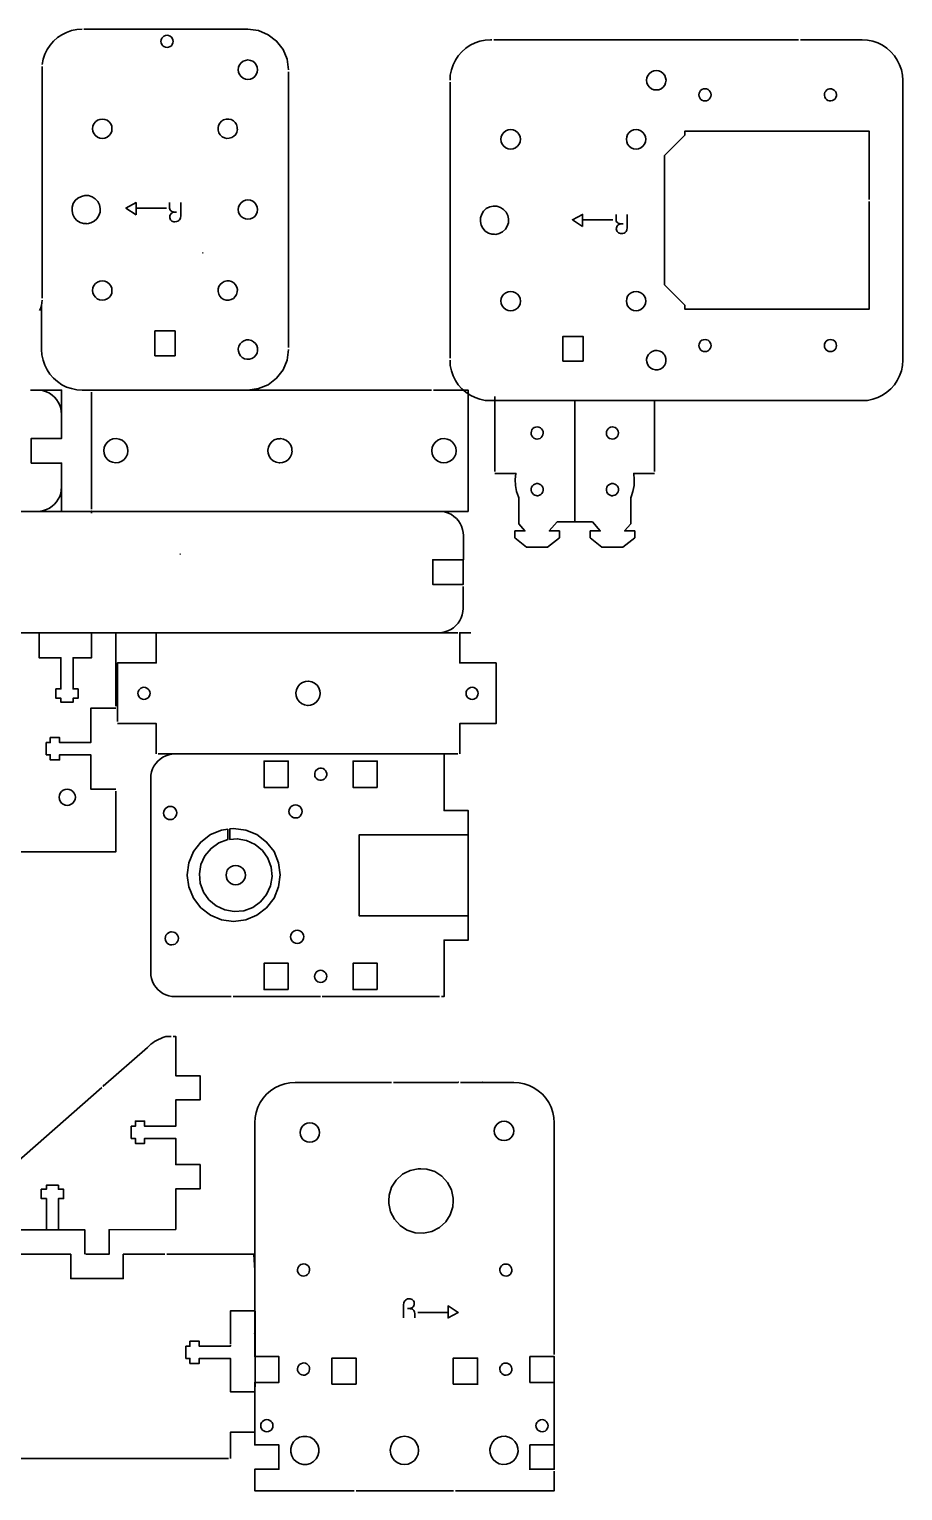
# Model space of a CAD drawing. Extents: x 0 to 1340, y 0 to 600.
# Drawn here: x 1124.2 to 1340, y 0 to 361.4 of the extents above; entities that cross this region are included whole.
import ezdxf

# ---------------------------------------------------------------- set-up
doc = ezdxf.new("R2010")
doc.units = 0
doc.header["$MEASUREMENT"] = 0
doc.layers.add('LAY001', color=7, linetype='Continuous')

msp = doc.modelspace()

# ---------------------------------------------------------------- linework, layer by layer
at = {"layer": 'LAY001', "color": 7, "lineweight": 35, "flags": 128}
for points in [[(1137.2, 361.425), (1135.9, 361.325), (1134.625, 361.075), (1133.375, 360.65), (1132.225, 360.075), (1131.125, 359.35), (1130.15, 358.475), (1129.3, 357.5), (1128.575, 356.425), (1128, 355.25), (1127.575, 354), (1127.325, 352.725)], [(1137.65, 361.425), (1143.225, 361.425), (1147.375, 361.425), (1148.575, 361.425), (1165.3, 361.425), (1166.3, 361.425), (1167.675, 361.425), (1168.475, 361.425), (1168.975, 361.425), (1178.2, 361.425), (1180.8, 361.075), (1183.2, 360.075), (1185.275, 358.5), (1186.875, 356.425), (1187.875, 354), (1188.2, 351.425)], [(1238.5, 358.8), (1238.15, 358.8), (1236.825, 358.7), (1235.55, 358.45), (1234.325, 358.025), (1233.15, 357.45), (1232.05, 356.725), (1231.075, 355.875), (1230.2, 354.875), (1229.475, 353.8), (1228.9, 352.625), (1228.475, 351.375), (1228.225, 350.1), (1228.15, 348.8)], [(1314.275, 358.8), (1295.675, 358.8), (1293.1, 358.8), (1289.675, 358.775), (1273.675, 358.775), (1273.175, 358.775), (1272.025, 358.8), (1271.375, 358.8), (1271.25, 358.8), (1271.2, 358.8), (1268.575, 358.8), (1267.675, 358.8), (1266.1, 358.8), (1265.95, 358.8), (1240.975, 358.8), (1239, 358.8)], [(1239.25, 270.575), (1239.25, 269.575), (1258.975, 269.575), (1278.725, 269.575), (1322.05, 269.575), (1330.05, 269.575), (1331.35, 269.65), (1332.625, 269.925), (1333.875, 270.325), (1335.05, 270.925), (1336.125, 271.65), (1337.1, 272.5), (1337.975, 273.475), (1338.7, 274.575), (1339.275, 275.75), (1339.7, 276.975), (1339.95, 278.275), (1340.05, 279.575), (1340.05, 348.8), (1339.95, 350.1), (1339.7, 351.375), (1339.275, 352.625), (1338.7, 353.8), (1337.975, 354.875), (1337.1, 355.875), (1336.125, 356.725), (1335.05, 357.45), (1333.875, 358.025), (1332.625, 358.45), (1331.35, 358.7), (1330.05, 358.8), (1314.775, 358.8)], [(1267.675, 358.7), (1267.675, 358.8)], [(1273.675, 358.7), (1273.675, 358.775)], [(1127.325, 294.925), (1127.325, 352.225)], [(1188.2, 350.925), (1188.2, 348.025), (1188.2, 347.525), (1188.2, 326.575), (1188.2, 326.075), (1188.2, 305.925), (1188.2, 305.425), (1188.2, 304.925), (1188.2, 282.7)], [(1228.15, 348.3), (1228.15, 345.4), (1228.15, 344.9), (1228.15, 323.95), (1228.15, 323.45), (1228.15, 303.3), (1228.15, 302.8), (1228.15, 302.3), (1228.15, 280.075)], [(1331.75, 318.85), (1331.75, 318.15), (1331.75, 312.825), (1331.75, 312.325), (1331.75, 292.2), (1286.175, 292.2), (1286.175, 293.2), (1281.175, 298.2), (1281.175, 330.2), (1286.175, 335.2), (1286.175, 336.2), (1331.75, 336.2), (1331.75, 319.35)], [(1160.575, 316.225), (1160.375, 316.225), (1160.125, 316.225), (1159.825, 316.25), (1159.575, 316.3), (1159.35, 316.4), (1159.15, 316.525), (1159, 316.675), (1158.9, 316.9), (1158.825, 317.15), (1158.8, 317.425), (1158.8, 318.55)], [(1160.05, 316.2), (1160.125, 316.225), (1160.05, 316.2), (1159.75, 316.15), (1159.5, 316.05), (1159.3, 315.9), (1159.125, 315.725), (1159, 315.5), (1158.925, 315.275), (1158.9, 315), (1158.925, 314.75), (1158.975, 314.525), (1159.1, 314.325), (1159.25, 314.15), (1159.425, 314), (1159.65, 313.9), (1159.9, 313.825), (1160.175, 313.8), (1160.55, 313.85), (1160.85, 313.95), (1161.1, 314.1), (1161.275, 314.3), (1161.425, 314.525), (1161.525, 314.775), (1161.6, 315.275), (1161.6, 318.55)], [(1158.05, 317.2), (1150.55, 317.2)], [(1270.95, 313.3), (1270.725, 313.3), (1270.5, 313.3), (1270.4, 313.275), (1270.5, 313.3), (1270.2, 313.325), (1269.95, 313.375), (1269.725, 313.475), (1269.525, 313.6), (1269.375, 313.75), (1269.25, 313.975), (1269.175, 314.225), (1269.175, 314.5), (1269.175, 315.65)], [(1270.4, 313.275), (1270.125, 313.225), (1269.875, 313.125), (1269.65, 312.975), (1269.475, 312.8), (1269.35, 312.6), (1269.275, 312.35), (1269.25, 312.075), (1269.275, 311.825), (1269.35, 311.6), (1269.45, 311.4), (1269.6, 311.225), (1269.775, 311.1), (1270, 310.975), (1270.25, 310.9), (1270.55, 310.875), (1270.9, 310.925), (1271.2, 311.025), (1271.45, 311.175), (1271.65, 311.375), (1271.8, 311.6), (1271.875, 311.85), (1271.95, 312.35), (1271.95, 315.65)], [(1268.4, 314.3), (1260.925, 314.3)], [(1167.125, 306.15), (1166.975, 306.15)], [(1127.325, 294.425), (1127.3, 293.75), (1127.175, 293.125), (1126.975, 292.5), (1126.7, 291.9)], [(1127.175, 293.125), (1127.2, 285.125), (1127.2, 284.625), (1127.2, 282.2), (1127.3, 280.9), (1127.55, 279.6), (1127.975, 278.375), (1128.55, 277.2), (1129.275, 276.1), (1130.125, 275.125), (1131.125, 274.275), (1132.2, 273.525), (1133.375, 272.95), (1134.625, 272.55), (1135.9, 272.275), (1137.2, 272.2), (1139.5, 272.2), (1140, 272.2), (1149.1, 272.2), (1149.6, 272.2), (1178.2, 272.2)], [(1188.2, 282.2), (1187.875, 279.6), (1186.875, 277.2), (1185.275, 275.125), (1183.2, 273.525), (1180.8, 272.55), (1178.2, 272.2), (1223.6, 272.2)], [(1239.25, 252.075), (1239.25, 269.575), (1238.15, 269.575), (1236.825, 269.65), (1235.55, 269.925), (1234.325, 270.325), (1233.15, 270.925), (1232.05, 271.65), (1231.075, 272.5), (1230.2, 273.475), (1229.475, 274.575), (1228.9, 275.75), (1228.475, 276.975), (1228.225, 278.275), (1228.15, 279.575)], [(1124.45, 272.2), (1126.125, 272.2)], [(1139.5, 242.75), (1139.5, 271.7)], [(1231.4, 230.25), (1223.9, 230.25), (1223.9, 224.15), (1231.4, 224.15), (1231.475, 236.2), (1231.425, 236.975), (1231.275, 237.75), (1231.025, 238.5), (1230.675, 239.2), (1230.25, 239.85), (1229.725, 240.45), (1229.125, 240.95), (1228.475, 241.4), (1227.775, 241.75), (1227.05, 242), (1226.275, 242.15), (1225.5, 242.2), (1232.6, 242.2), (1232.6, 272.2), (1232.1, 272.2), (1224.1, 272.2)], [(1278.725, 251.575), (1273.55, 251.575), (1273.7, 250.1), (1273.65, 248.625), (1273.375, 247.15), (1272.9, 245.75), (1272.8, 245.55), (1272.8, 239.075), (1271.3, 237.375), (1273.8, 237.375), (1273.8, 235.675), (1270.9, 233.375), (1265.7, 233.375), (1262.8, 235.675), (1262.8, 237.375), (1265.3, 237.375), (1263.35, 239.575), (1258.975, 239.575), (1258.975, 269.575)], [(1278.725, 252.075), (1278.725, 269.575)], [(1132.125, 266.2), (1132.125, 260.25), (1124.625, 260.25), (1124.625, 254.15), (1132.125, 254.15), (1132.125, 248.2), (1132.075, 247.425), (1131.925, 246.65), (1131.675, 245.9), (1131.325, 245.2), (1130.875, 244.55), (1130.375, 243.95), (1129.775, 243.45), (1129.125, 243), (1128.425, 242.65), (1127.675, 242.4), (1126.9, 242.25), (1126.125, 242.2), (1126.95, 242.2), (1132.125, 242.2)], [(1249.625, 260.075), (1249.675, 260.075)], [(1268.325, 260.075), (1268.3, 260.075)], [(1239.25, 251.575), (1244.425, 251.575), (1244.275, 250.1), (1244.325, 248.625), (1244.6, 247.15), (1245.075, 245.75), (1245.175, 245.55), (1245.175, 239.075), (1246.675, 237.375), (1244.175, 237.375), (1244.175, 235.675), (1247.075, 233.375), (1252.275, 233.375), (1255.175, 235.675), (1255.175, 237.375), (1252.675, 237.375), (1254.625, 239.575), (1258.975, 239.575)], [(1139.5, 241.75), (1139.5, 242.2), (1139.5, 242.25), (1139.5, 242.2), (1132.125, 242.2), (1132.125, 248.2)], [(1126.125, 242.2), (1091.1, 242.2), (1090.6, 242.2), (1090.6, 235.2), (1096.6, 235.2), (1096.6, 228.7), (1104.1, 228.7), (1104.1, 229.95), (1106.4, 229.95), (1106.4, 228.7), (1107.4, 228.7), (1107.4, 225.7), (1106.4, 225.7), (1106.4, 224.45), (1104.1, 224.45), (1104.1, 225.7), (1096.6, 225.7), (1096.6, 220.2), (1090.6, 220.2), (1090.6, 212.2), (1077.525, 212.2)], [(1225.5, 242.2), (1225, 242.2), (1218.275, 242.2), (1217.775, 242.2), (1151.95, 242.2), (1139.5, 242.2)], [(1161.55, 231.575), (1161.4, 231.575)], [(1139.55, 212.2), (1144.55, 212.2), (1145.525, 212.2), (1151.5, 212.2), (1155.55, 212.2), (1225.35, 212.2), (1226.125, 212.25), (1226.9, 212.4), (1227.65, 212.65), (1228.35, 213), (1229, 213.425), (1229.6, 213.95), (1230.125, 214.55), (1230.575, 215.2), (1230.925, 215.9), (1231.175, 216.65), (1231.35, 217.4), (1231.4, 218.2), (1231.4, 223.65)], [(1126.6, 212.2), (1126.6, 206), (1131.675, 206), (1131.9, 206), (1131.975, 206), (1131.975, 198.3), (1130.725, 198.3), (1130.725, 196), (1131.975, 196), (1131.975, 195), (1134.975, 195), (1134.975, 196), (1136.225, 196), (1136.225, 198.3), (1134.975, 198.3), (1134.975, 206), (1135.275, 206), (1135.3, 206), (1139.55, 206), (1139.55, 212.2), (1126.6, 212.2), (1126.1, 212.2), (1121.1, 212.2)], [(1145.525, 212.2), (1145.55, 197.525), (1145.55, 195.975), (1145.55, 194)], [(1145.95, 190.2), (1145.95, 204.7), (1146.45, 204.7), (1155.55, 204.7), (1155.55, 212.2)], [(1225.35, 212.2), (1230.05, 212.2)], [(1230.55, 182.2), (1230.55, 189.7), (1239.55, 189.7), (1239.55, 204.7), (1230.55, 204.7), (1230.55, 212.2), (1233.275, 212.2)], [(1145.55, 193.5), (1139.35, 193.5), (1139.35, 185.3), (1139.35, 185), (1131.65, 185), (1131.65, 186.25), (1129.35, 186.25), (1129.35, 185), (1128.35, 185), (1128.35, 182), (1129.35, 182), (1129.35, 180.75), (1131.65, 180.75), (1131.65, 182), (1139.35, 182), (1139.35, 181.7), (1139.35, 173.5), (1145.55, 173.5)], [(1155.55, 182.2), (1155.55, 189.7), (1146.45, 189.7), (1145.95, 189.7)], [(1156.05, 182.2), (1160.175, 182.2), (1159.4, 182.15), (1158.625, 182), (1157.875, 181.75), (1157.175, 181.4), (1156.525, 180.95), (1155.925, 180.45), (1155.425, 179.85), (1154.975, 179.2), (1154.625, 178.5), (1154.375, 177.75), (1154.225, 176.975), (1154.175, 176.2), (1154.175, 175.7), (1154.175, 128.7), (1154.175, 128.2), (1154.225, 127.425), (1154.375, 126.65), (1154.625, 125.9), (1154.975, 125.2), (1155.425, 124.55), (1155.925, 123.95), (1156.525, 123.45), (1157.175, 123), (1157.875, 122.65), (1158.625, 122.4), (1159.4, 122.25), (1160.175, 122.2), (1160.675, 122.2), (1174.025, 122.2)], [(1160.175, 182.2), (1160.675, 182.2), (1170.525, 182.2), (1180.375, 182.2), (1180.45, 182.2), (1180.875, 182.2), (1200.875, 182.2), (1201.375, 182.2), (1226.175, 182.2), (1226.675, 182.2), (1230.05, 182.2)], [(1180.375, 182.2), (1180.45, 182.2)], [(1232.675, 162.2), (1232.675, 142.2), (1205.675, 142.2), (1205.675, 162.2), (1232.675, 162.2), (1232.675, 168.2), (1226.675, 168.2), (1226.675, 182.2)], [(1145.55, 173), (1145.55, 158), (1119.025, 158)], [(1160.525, 168.425), (1160.375, 168.425)], [(1232.675, 142.2), (1232.675, 136.2), (1226.675, 136.2), (1226.675, 122.2), (1226.025, 122.2)], [(1174.525, 122.2), (1196.025, 122.2), (1196.175, 122.2)], [(1225.525, 122.2), (1196.525, 122.2)], [(1138.15, 58.475), (1138.325, 58.475), (1138.375, 58.475), (1139.15, 58.475), (1139.275, 58.475), (1143.875, 58.475), (1143.875, 58.55), (1143.875, 64.55), (1160.375, 64.65), (1160.375, 74.65), (1166.375, 74.65), (1166.375, 75.65), (1166.375, 80.65), (1160.375, 80.65), (1160.375, 86.85), (1160.375, 87.15), (1152.675, 87.15), (1152.675, 85.9), (1150.375, 85.9), (1150.375, 87.15), (1149.375, 87.15), (1149.375, 90.15), (1150.375, 90.15), (1150.375, 91.4), (1152.675, 91.4), (1152.675, 90.15), (1160.375, 90.15), (1160.375, 90.45), (1160.375, 96.65), (1166.375, 96.65), (1166.375, 101.65), (1166.375, 102.15), (1166.375, 102.65), (1160.375, 102.65), (1160.35, 112.35), (1159.7, 112.35)], [(1159.2, 112.35), (1157.95, 112.35), (1157.7, 112.275), (1157.175, 112.075), (1156.65, 111.875), (1156.125, 111.625), (1155.625, 111.375), (1155.125, 111.075), (1154.675, 110.75), (1154.2, 110.4), (1153.375, 109.65), (1142.425, 100.05), (1142.7, 100.35)], [(1142.05, 99.7), (1109.25, 70.9)], [(1213.7, 101), (1189.875, 101), (1188.575, 100.9), (1187.3, 100.65), (1186.05, 100.225), (1184.875, 99.65), (1183.8, 98.925), (1182.8, 98.05), (1181.95, 97.075), (1181.225, 96), (1180.65, 94.825), (1180.225, 93.575), (1179.975, 92.3), (1179.875, 91), (1179.875, 54.475), (1179.675, 58.475), (1179.5, 58.475), (1179, 58.475), (1158.125, 58.475)], [(1230.2, 101), (1230.2, 101.075), (1230.2, 101), (1214.2, 101)], [(1230.7, 101), (1231.5, 101), (1231.675, 101), (1235.3, 101), (1236.2, 101), (1236.2, 101.075), (1236.2, 101), (1243.9, 101), (1245.2, 100.9), (1246.475, 100.65), (1247.725, 100.225), (1248.9, 99.65), (1249.975, 98.925), (1250.975, 98.05), (1251.825, 97.075), (1252.55, 96), (1253.15, 94.825), (1253.55, 93.575), (1253.825, 92.3), (1253.9, 91), (1253.9, 33.7)], [(1157.625, 58.475), (1147.4, 58.475), (1147.4, 52.475), (1134.4, 52.475), (1134.4, 58.475), (1121.875, 58.475), (1121.875, 64.55), (1128.075, 64.55), (1128.375, 64.55), (1128.375, 72.25), (1127.125, 72.25), (1127.125, 74.55), (1128.375, 74.55), (1128.375, 75.55), (1131.375, 75.55), (1131.375, 74.55), (1132.625, 74.55), (1132.625, 72.25), (1131.375, 72.25), (1131.375, 64.55), (1128.375, 64.55)], [(1131.375, 64.55), (1131.675, 64.55), (1137.875, 64.55), (1137.875, 58.55), (1137.875, 58.475)], [(1180, 44.425), (1180, 33.2), (1179.875, 33.2), (1179.875, 37.8), (1179.875, 38.6), (1179.875, 38.925), (1179.8, 38.925), (1179.875, 38.925), (1179.875, 44.475), (1179.875, 49.975), (1179.875, 54.475)], [(1217.625, 45.05), (1217.85, 45.05), (1218.1, 45.05), (1218.175, 45.075), (1218.1, 45.05), (1218.175, 45.075), (1218.45, 45.125), (1218.7, 45.225), (1218.925, 45.375), (1219.1, 45.55), (1219.225, 45.775), (1219.3, 46), (1219.325, 46.275), (1219.3, 46.525), (1219.25, 46.75), (1219.125, 46.95), (1218.975, 47.125), (1218.8, 47.275), (1218.575, 47.375), (1218.325, 47.45), (1218.05, 47.475), (1217.675, 47.45), (1217.375, 47.325), (1217.125, 47.175), (1216.95, 46.975), (1216.8, 46.75), (1216.7, 46.5), (1216.625, 46), (1216.625, 42.725)], [(1179.875, 44.475), (1173.875, 44.475), (1173.875, 36.975), (1173.875, 36.275)], [(1218.1, 45.05), (1218.375, 45.025), (1218.65, 44.975), (1218.875, 44.875), (1219.075, 44.75), (1219.225, 44.6), (1219.325, 44.4), (1219.4, 44.15), (1219.425, 43.85), (1219.425, 42.725)], [(1227.675, 44.075), (1227.675, 42.725), (1230.175, 44.075), (1227.675, 45.725), (1227.675, 44.075), (1220.175, 44.075)], [(1173.875, 36.025), (1173.875, 35.725), (1166.175, 35.725), (1166.175, 36.975), (1163.875, 36.975), (1163.875, 35.725), (1162.875, 35.725), (1162.875, 32.725), (1163.875, 32.725), (1163.875, 31.475), (1166.175, 31.475), (1166.175, 32.725), (1173.875, 32.725), (1173.875, 32.675), (1173.875, 32.425), (1173.875, 24.475), (1179.875, 24.475), (1179.875, 19.1), (1179.925, 23.975)], [(1180, 26.925), (1179.95, 26.925)], [(1235.1, 26.4), (1234.95, 26.4)], [(1253.9, 11.325), (1253.9, 5.325), (1247.9, 5.325), (1247.9, 11.325), (1249.35, 11.325), (1253.9, 11.325), (1253.9, 18.6), (1253.9, 19.1), (1253.9, 26.8)], [(1179.875, 19.1), (1179.875, 18.6), (1179.875, 14.6), (1179.875, 14.475), (1179.875, 11.325), (1184.425, 11.325), (1185.875, 11.325), (1185.875, 5.325), (1179.875, 5.325), (1179.875, 0), (1180.875, 0), (1185.875, 0), (1198.975, 0), (1204.475, 0)], [(1173.875, 7.975), (1173.875, 14.475), (1179.875, 14.475)], [(1173.375, 7.975), (1166.675, 7.975), (1166.175, 7.975), (1105.975, 7.975)], [(1186, 5.325), (1186.025, 5.325)], [(1229.475, 0), (1234.475, 0), (1234.975, 0), (1247.9, 0), (1252.9, 0), (1253.9, 0), (1253.9, 4.825)], [(1247.775, 5.325), (1247.75, 5.325)], [(1204.975, 0), (1228.975, 0)]]:
    msp.add_lwpolyline(points, dxfattribs=at)
for points in [[(1158.2, 356.925), (1158.6, 356.975), (1158.95, 357.125), (1159.275, 357.35), (1159.5, 357.675), (1159.65, 358.025), (1159.7, 358.425), (1159.65, 358.8), (1159.5, 359.175), (1159.275, 359.475), (1158.95, 359.725), (1158.6, 359.875), (1158.2, 359.925), (1157.825, 359.875), (1157.45, 359.725), (1157.15, 359.475), (1156.9, 359.175), (1156.75, 358.8), (1156.7, 358.425), (1156.75, 358.025), (1156.9, 357.675), (1157.15, 357.35), (1157.45, 357.125), (1157.825, 356.975)], [(1178.2, 349.025), (1178.825, 349.1), (1179.4, 349.35), (1179.9, 349.725), (1180.275, 350.225), (1180.525, 350.8), (1180.6, 351.425), (1180.525, 352.05), (1180.275, 352.625), (1179.9, 353.125), (1179.4, 353.5), (1178.825, 353.725), (1178.2, 353.825), (1177.575, 353.725), (1177, 353.5), (1176.5, 353.125), (1176.125, 352.625), (1175.9, 352.05), (1175.8, 351.425), (1175.9, 350.8), (1176.125, 350.225), (1176.5, 349.725), (1177, 349.35), (1177.575, 349.1)], [(1279.75, 346.475), (1280.35, 346.725), (1280.825, 347.1), (1281.125, 347.475), (1281.225, 347.6), (1281.45, 348.175), (1281.55, 348.8), (1281.45, 349.425), (1281.225, 350), (1281.125, 350.1), (1281.125, 350.2), (1281.125, 350.1), (1280.825, 350.5), (1280.35, 350.875), (1279.75, 351.125), (1279.15, 351.2), (1278.525, 351.125), (1277.95, 350.875), (1277.45, 350.5), (1277.05, 350), (1276.825, 349.425), (1276.75, 348.8), (1276.825, 348.175), (1277.05, 347.6), (1277.45, 347.1), (1277.95, 346.725), (1278.525, 346.475), (1279.15, 346.4)], [(1291.55, 343.75), (1291.925, 343.9), (1292.225, 344.125), (1292.475, 344.45), (1292.625, 344.8), (1292.675, 345.2), (1292.625, 345.575), (1292.475, 345.95), (1292.225, 346.25), (1291.925, 346.5), (1291.55, 346.65), (1291.175, 346.7), (1290.775, 346.65), (1290.425, 346.5), (1290.1, 346.25), (1289.875, 345.95), (1289.725, 345.575), (1289.675, 345.2), (1289.725, 344.8), (1289.875, 344.45), (1290.1, 344.125), (1290.425, 343.9), (1290.775, 343.75), (1291.175, 343.7)], [(1322.3, 343.7), (1322.675, 343.775), (1323.025, 343.975), (1323.325, 344.225), (1323.525, 344.55), (1323.65, 344.925), (1323.65, 345.325), (1323.575, 345.7), (1323.4, 346.05), (1323.125, 346.35), (1322.8, 346.55), (1322.425, 346.675), (1322.025, 346.7), (1321.65, 346.6), (1321.3, 346.425), (1321.025, 346.15), (1320.8, 345.825), (1320.7, 345.45), (1320.675, 345.075), (1320.75, 344.675), (1320.95, 344.325), (1321.2, 344.05), (1321.525, 343.825), (1321.9, 343.725)], [(1142.2, 334.425), (1142.825, 334.5), (1143.4, 334.75), (1143.9, 335.125), (1144.275, 335.625), (1144.525, 336.2), (1144.6, 336.825), (1144.525, 337.45), (1144.275, 338.025), (1143.9, 338.525), (1143.4, 338.9), (1142.825, 339.125), (1142.2, 339.225), (1141.575, 339.125), (1141, 338.9), (1140.5, 338.525), (1140.125, 338.025), (1139.9, 337.45), (1139.8, 336.825), (1139.9, 336.2), (1140.125, 335.625), (1140.5, 335.125), (1141, 334.75), (1141.575, 334.5)], [(1173.6, 334.45), (1174.2, 334.625), (1174.75, 334.975), (1175.175, 335.425), (1175.45, 335.975), (1175.6, 336.6), (1175.575, 336.825), (1175.575, 337.225), (1175.375, 337.825), (1175.05, 338.35), (1174.6, 338.775), (1174.05, 339.075), (1173.425, 339.2), (1172.8, 339.175), (1172.2, 339), (1171.675, 338.675), (1171.25, 338.2), (1170.95, 337.65), (1170.825, 337.05), (1170.825, 336.825), (1170.85, 336.425), (1171.025, 335.825), (1171.35, 335.275), (1171.825, 334.85), (1172.375, 334.575), (1172.975, 334.425)], [(1243.15, 331.8), (1243.75, 331.875), (1244.35, 332.125), (1244.825, 332.5), (1245.225, 333), (1245.45, 333.575), (1245.55, 334.2), (1245.45, 334.825), (1245.225, 335.4), (1244.825, 335.9), (1244.35, 336.275), (1243.75, 336.525), (1243.15, 336.6), (1242.525, 336.525), (1241.95, 336.275), (1241.45, 335.9), (1241.05, 335.4), (1240.825, 334.825), (1240.75, 334.2), (1240.825, 333.575), (1241.05, 333), (1241.45, 332.5), (1241.95, 332.125), (1242.525, 331.875)], [(1274.15, 331.8), (1274.75, 331.875), (1275.35, 332.125), (1275.825, 332.5), (1276.225, 333), (1276.45, 333.575), (1276.55, 334.2), (1276.45, 334.825), (1276.225, 335.4), (1275.825, 335.9), (1275.35, 336.275), (1274.75, 336.525), (1274.15, 336.6), (1273.525, 336.525), (1272.95, 336.275), (1272.45, 335.9), (1272.05, 335.4), (1271.825, 334.825), (1271.75, 334.2), (1271.825, 333.575), (1272.05, 333), (1272.45, 332.5), (1272.95, 332.125), (1273.525, 331.875)], [(1138.5, 313.325), (1139.4, 313.525), (1140.2, 313.95), (1140.875, 314.575), (1141.375, 315.325), (1141.65, 316.2), (1141.675, 316.825), (1141.7, 317.125), (1141.5, 318), (1141.075, 318.825), (1140.45, 319.5), (1139.7, 319.975), (1138.825, 320.275), (1138.2, 320.3), (1137.9, 320.3), (1137.025, 320.1), (1136.2, 319.675), (1135.525, 319.075), (1135.025, 318.3), (1134.75, 317.425), (1134.725, 316.525), (1134.925, 315.625), (1135.325, 314.825), (1135.95, 314.15), (1136.725, 313.65), (1137.6, 313.375), (1138.2, 313.35)], [(1150.55, 315.55), (1150.55, 317.2), (1150.55, 318.55), (1148.05, 317.2)], [(1178.825, 314.5), (1179.4, 314.75), (1179.9, 315.125), (1180.275, 315.625), (1180.525, 316.2), (1180.6, 316.825), (1180.525, 317.45), (1180.275, 318.025), (1179.9, 318.525), (1179.4, 318.9), (1178.825, 319.125), (1178.2, 319.225), (1177.575, 319.125), (1177, 318.9), (1176.5, 318.525), (1176.125, 318.025), (1175.9, 317.45), (1175.8, 316.825), (1175.9, 316.2), (1176.125, 315.625), (1176.5, 315.125), (1177, 314.75), (1177.575, 314.5), (1178.2, 314.425)], [(1239.45, 310.7), (1240.325, 310.9), (1241.15, 311.325), (1241.825, 311.95), (1242.3, 312.7), (1242.575, 313.575), (1242.625, 314.2), (1242.625, 314.5), (1242.425, 315.375), (1242, 316.2), (1241.4, 316.875), (1240.625, 317.375), (1239.75, 317.65), (1238.85, 317.675), (1237.95, 317.475), (1237.125, 317.075), (1236.45, 316.45), (1235.975, 315.675), (1235.7, 314.8), (1235.675, 314.2), (1235.65, 313.9), (1235.85, 313), (1236.275, 312.2), (1236.875, 311.525), (1237.65, 311.025), (1238.525, 310.75), (1239.15, 310.725)], [(1260.925, 312.65), (1260.925, 314.3), (1260.925, 315.65), (1258.4, 314.3)], [(1142.8, 294.5), (1143.375, 294.725), (1143.875, 295.1), (1144.275, 295.6), (1144.525, 296.175), (1144.6, 296.8), (1144.525, 297.425), (1144.3, 298), (1143.925, 298.5), (1143.425, 298.875), (1142.85, 299.125), (1142.225, 299.225), (1141.6, 299.15), (1141.025, 298.9), (1140.525, 298.525), (1140.15, 298.05), (1139.9, 297.45), (1139.8, 296.85), (1139.875, 296.225), (1140.125, 295.65), (1140.5, 295.15), (1140.975, 294.75), (1141.55, 294.5), (1142.175, 294.425)], [(1173.45, 294.425), (1174.075, 294.575), (1174.625, 294.875), (1175.075, 295.3), (1175.4, 295.85), (1175.575, 296.45), (1175.6, 297.075), (1175.45, 297.675), (1175.15, 298.225), (1174.725, 298.675), (1174.175, 299), (1173.575, 299.2), (1172.95, 299.2), (1172.35, 299.05), (1171.8, 298.75), (1171.35, 298.325), (1171, 297.8), (1170.825, 297.2), (1170.825, 296.825), (1170.825, 296.575), (1170.975, 295.95), (1171.275, 295.4), (1171.7, 294.95), (1172.225, 294.625), (1172.825, 294.45)], [(1243.725, 291.875), (1244.325, 292.1), (1244.825, 292.475), (1245.2, 292.975), (1245.45, 293.55), (1245.55, 294.175), (1245.475, 294.8), (1245.225, 295.375), (1244.85, 295.875), (1244.35, 296.25), (1243.775, 296.5), (1243.175, 296.6), (1242.55, 296.525), (1241.95, 296.275), (1241.45, 295.9), (1241.075, 295.425), (1240.825, 294.85), (1240.75, 294.225), (1240.825, 293.6), (1241.05, 293.025), (1241.425, 292.525), (1241.925, 292.125), (1242.5, 291.875), (1243.125, 291.8)], [(1274.75, 291.875), (1275.35, 292.125), (1275.825, 292.5), (1276.225, 293), (1276.45, 293.575), (1276.55, 294.2), (1276.45, 294.825), (1276.225, 295.4), (1275.825, 295.9), (1275.35, 296.275), (1274.75, 296.525), (1274.15, 296.6), (1273.525, 296.525), (1272.95, 296.275), (1272.45, 295.9), (1272.05, 295.4), (1271.825, 294.825), (1271.75, 294.2), (1271.825, 293.575), (1272.05, 293), (1272.45, 292.5), (1272.95, 292.125), (1273.525, 291.875), (1274.15, 291.8)], [(1155.2, 280.675), (1155.2, 286.825), (1160.2, 286.825), (1160.2, 280.675)], [(1178.6, 279.825), (1179.2, 280), (1179.725, 280.35), (1180.15, 280.8), (1180.45, 281.35), (1180.6, 281.95), (1180.575, 282.6), (1180.4, 283.175), (1180.05, 283.725), (1179.6, 284.15), (1179.05, 284.45), (1178.45, 284.575), (1178.2, 284.575), (1177.825, 284.575), (1177.225, 284.375), (1176.675, 284.05), (1176.25, 283.6), (1175.95, 283.05), (1175.825, 282.425), (1175.825, 282.2), (1175.85, 281.8), (1176.025, 281.2), (1176.35, 280.675), (1176.8, 280.25), (1177.35, 279.95), (1177.975, 279.8)], [(1256.05, 279.375), (1256.05, 285.475), (1261.05, 285.475), (1261.05, 279.375)], [(1279.525, 277.2), (1280.125, 277.4), (1280.65, 277.725), (1281.1, 278.175), (1281.125, 278.25), (1281.1, 278.175), (1281.125, 278.25), (1281.125, 278.2), (1281.125, 278.25), (1281.375, 278.725), (1281.525, 279.35), (1281.5, 279.975), (1281.325, 280.575), (1281.125, 280.875), (1281, 281.1), (1280.55, 281.525), (1279.975, 281.825), (1279.375, 281.975), (1279.15, 281.95), (1278.75, 281.95), (1278.15, 281.75), (1277.625, 281.425), (1277.2, 280.975), (1276.9, 280.425), (1276.75, 279.8), (1276.75, 279.575), (1276.775, 279.175), (1276.95, 278.575), (1277.275, 278.05), (1277.75, 277.625), (1278.3, 277.325), (1278.9, 277.175)], [(1291.175, 281.7), (1291.55, 281.75), (1291.925, 281.9), (1292.225, 282.125), (1292.475, 282.45), (1292.625, 282.8), (1292.675, 283.2), (1292.625, 283.575), (1292.475, 283.95), (1292.225, 284.25), (1291.925, 284.5), (1291.55, 284.65), (1291.175, 284.7), (1290.775, 284.65), (1290.425, 284.5), (1290.1, 284.25), (1289.875, 283.95), (1289.725, 283.575), (1289.675, 283.2), (1289.725, 282.8), (1289.875, 282.45), (1290.1, 282.125), (1290.425, 281.9), (1290.775, 281.75)], [(1322.175, 281.7), (1322.55, 281.75), (1322.925, 281.9), (1323.225, 282.125), (1323.475, 282.45), (1323.625, 282.8), (1323.675, 283.2), (1323.625, 283.575), (1323.475, 283.95), (1323.225, 284.25), (1322.925, 284.5), (1322.55, 284.65), (1322.175, 284.7), (1321.775, 284.65), (1321.425, 284.5), (1321.1, 284.25), (1320.875, 283.95), (1320.725, 283.575), (1320.675, 283.2), (1320.725, 282.8), (1320.875, 282.45), (1321.1, 282.125), (1321.425, 281.9), (1321.775, 281.75)], [(1132.125, 266.2), (1132.125, 272.2), (1131.625, 272.2), (1126.125, 272.2), (1126.9, 272.15), (1127.675, 272), (1128.425, 271.75), (1129.125, 271.4), (1129.775, 270.95), (1130.375, 270.45), (1130.875, 269.85), (1131.325, 269.2), (1131.675, 268.5), (1131.925, 267.75), (1132.075, 266.975)], [(1250.025, 260.125), (1250.4, 260.25), (1250.7, 260.475), (1250.95, 260.775), (1251.125, 261.15), (1251.175, 261.525), (1251.15, 261.925), (1251, 262.275), (1250.775, 262.6), (1250.475, 262.85), (1250.125, 263), (1249.725, 263.075), (1249.675, 263.075), (1249.35, 263.025), (1248.975, 262.9), (1248.65, 262.675), (1248.4, 262.375), (1248.25, 262), (1248.175, 261.625), (1248.225, 261.225), (1248.35, 260.875), (1248.6, 260.55), (1248.9, 260.3), (1249.25, 260.15), (1249.625, 260.075), (1249.675, 260.075)], [(1267.95, 260.125), (1267.575, 260.25), (1267.275, 260.475), (1267.025, 260.775), (1266.85, 261.15), (1266.8, 261.525), (1266.825, 261.925), (1266.975, 262.275), (1267.2, 262.6), (1267.5, 262.85), (1267.85, 263), (1268.25, 263.075), (1268.3, 263.075), (1268.625, 263.025), (1269, 262.9), (1269.325, 262.675), (1269.55, 262.375), (1269.725, 262), (1269.775, 261.625), (1269.75, 261.225), (1269.6, 260.875), (1269.375, 260.55), (1269.075, 260.3), (1268.725, 260.15), (1268.325, 260.075), (1268.3, 260.075)], [(1146.275, 254.275), (1147, 254.575), (1147.625, 255.025), (1148.125, 255.65), (1148.425, 256.375), (1148.55, 257.15), (1148.55, 257.2), (1148.475, 257.925), (1148.175, 258.65), (1147.725, 259.275), (1147.1, 259.775), (1146.375, 260.075), (1145.6, 260.2), (1144.825, 260.1), (1144.1, 259.825), (1143.475, 259.35), (1142.975, 258.75), (1142.675, 258.025), (1142.55, 257.25), (1142.65, 256.475), (1142.925, 255.75), (1143.4, 255.125), (1144, 254.625), (1144.725, 254.325), (1145.5, 254.2)], [(1185.95, 254.2), (1185.2, 254.35), (1184.475, 254.675), (1183.875, 255.175), (1183.425, 255.825), (1183.175, 256.55), (1183.125, 257.175), (1183.1, 257.35), (1183.25, 258.1), (1183.575, 258.825), (1184.075, 259.425), (1184.725, 259.875), (1185.475, 260.125), (1186.1, 260.175), (1186.25, 260.2), (1187.025, 260.05), (1187.725, 259.725), (1188.325, 259.225), (1188.775, 258.575), (1189.025, 257.825), (1189.075, 257.2), (1189.1, 257.05), (1188.95, 256.275), (1188.625, 255.575), (1188.125, 254.975), (1187.475, 254.525), (1186.75, 254.275), (1186.1, 254.225)], [(1227.4, 254.3), (1228.125, 254.575), (1228.75, 255.05), (1229.225, 255.675), (1229.55, 256.375), (1229.65, 257.15), (1229.55, 257.95), (1229.275, 258.675), (1228.8, 259.3), (1228.175, 259.775), (1227.475, 260.075), (1226.7, 260.2), (1225.9, 260.1), (1225.175, 259.825), (1224.55, 259.35), (1224.075, 258.725), (1223.775, 258), (1223.65, 257.225), (1223.65, 257.175), (1223.75, 256.45), (1224.025, 255.725), (1224.5, 255.1), (1225.125, 254.625), (1225.85, 254.3), (1226.625, 254.2)], [(1249.875, 246.075), (1250.25, 246.175), (1250.6, 246.375), (1250.875, 246.65), (1251.075, 247), (1251.175, 247.375), (1251.175, 247.775), (1251.075, 248.15), (1250.875, 248.475), (1250.6, 248.75), (1250.25, 248.95), (1249.875, 249.05), (1249.675, 249.05), (1249.5, 249.05), (1249.125, 248.95), (1248.775, 248.775), (1248.5, 248.5), (1248.3, 248.15), (1248.2, 247.775), (1248.2, 247.375), (1248.3, 247), (1248.5, 246.675), (1248.775, 246.375), (1249.1, 246.2), (1249.475, 246.1), (1249.675, 246.075)], [(1268.1, 246.075), (1267.725, 246.175), (1267.375, 246.375), (1267.1, 246.65), (1266.9, 247), (1266.8, 247.375), (1266.8, 247.775), (1266.9, 248.15), (1267.1, 248.475), (1267.375, 248.75), (1267.7, 248.95), (1268.1, 249.05), (1268.3, 249.05), (1268.475, 249.05), (1268.85, 248.95), (1269.2, 248.775), (1269.475, 248.5), (1269.675, 248.15), (1269.775, 247.775), (1269.775, 247.375), (1269.675, 247), (1269.475, 246.675), (1269.2, 246.375), (1268.875, 246.2), (1268.5, 246.1), (1268.3, 246.075)], [(1192.9, 194.2), (1192.15, 194.35), (1191.425, 194.675), (1190.825, 195.175), (1190.4, 195.825), (1190.125, 196.55), (1190.05, 197.35), (1190.2, 198.1), (1190.525, 198.825), (1191.05, 199.425), (1191.675, 199.875), (1192.425, 200.125), (1193.05, 200.175), (1193.2, 200.2), (1193.975, 200.05), (1194.675, 199.725), (1195.275, 199.225), (1195.725, 198.575), (1196, 197.825), (1196.05, 197.2), (1196.05, 197.05), (1195.925, 196.275), (1195.575, 195.575), (1195.075, 194.975), (1194.425, 194.525), (1193.7, 194.275), (1193.05, 194.225)], [(1152.5, 195.7), (1152.9, 195.75), (1153.25, 195.9), (1153.575, 196.125), (1153.8, 196.45), (1153.95, 196.8), (1154, 197.2), (1153.95, 197.575), (1153.8, 197.95), (1153.575, 198.25), (1153.25, 198.5), (1152.9, 198.65), (1152.5, 198.7), (1152.125, 198.65), (1151.75, 198.5), (1151.45, 198.25), (1151.2, 197.95), (1151.05, 197.575), (1151, 197.2), (1151.05, 196.8), (1151.2, 196.45), (1151.45, 196.125), (1151.75, 195.9), (1152.125, 195.75)], [(1233.6, 195.7), (1234, 195.75), (1234.35, 195.9), (1234.675, 196.125), (1234.9, 196.45), (1235.05, 196.8), (1235.1, 197.2), (1235.05, 197.575), (1234.9, 197.95), (1234.675, 198.25), (1234.35, 198.5), (1234, 198.65), (1233.6, 198.7), (1233.225, 198.65), (1232.85, 198.5), (1232.55, 198.25), (1232.3, 197.95), (1232.15, 197.575), (1232.1, 197.2), (1232.15, 196.8), (1232.3, 196.45), (1232.55, 196.125), (1232.85, 195.9), (1233.225, 195.75)], [(1188.175, 173.95), (1188.175, 180.45), (1182.175, 180.45), (1182.175, 173.95)], [(1196.35, 175.7), (1196.725, 175.8), (1197.075, 176), (1197.35, 176.275), (1197.55, 176.6), (1197.675, 176.975), (1197.675, 177.375), (1197.575, 177.75), (1197.375, 178.1), (1197.1, 178.375), (1196.775, 178.575), (1196.4, 178.675), (1196, 178.675), (1195.625, 178.6), (1195.275, 178.4), (1195, 178.125), (1194.8, 177.8), (1194.7, 177.425), (1194.7, 177.025), (1194.775, 176.65), (1194.975, 176.3), (1195.25, 176.025), (1195.575, 175.825), (1195.975, 175.725), (1196.175, 175.7)], [(1210.175, 173.95), (1210.175, 180.45), (1204.175, 180.45), (1204.175, 173.95)], [(1134.05, 169.575), (1134.55, 169.775), (1134.95, 170.075), (1135.275, 170.5), (1135.475, 170.975), (1135.55, 171.5), (1135.475, 172.025), (1135.275, 172.5), (1134.95, 172.9), (1134.55, 173.225), (1134.05, 173.425), (1133.55, 173.5), (1133.025, 173.425), (1132.55, 173.225), (1132.125, 172.9), (1131.8, 172.5), (1131.6, 172.025), (1131.55, 171.5), (1131.6, 170.975), (1131.8, 170.5), (1132.125, 170.075), (1132.55, 169.775), (1133.025, 169.575), (1133.175, 169.575), (1133.55, 169.5)], [(1159.175, 166), (1159.425, 166.025), (1159.825, 166.2), (1160.15, 166.475), (1160.4, 166.8), (1160.55, 167.2), (1160.6, 167.625), (1160.55, 168.05), (1160.375, 168.425), (1160.125, 168.775), (1159.775, 169.025), (1159.375, 169.175), (1159.175, 169.2), (1158.975, 169.225), (1158.55, 169.175), (1158.15, 169), (1157.825, 168.725), (1157.575, 168.4), (1157.4, 168), (1157.35, 167.575), (1157.425, 167.15), (1157.6, 166.775), (1157.85, 166.425), (1158.2, 166.175), (1158.575, 166.025), (1159, 165.975)], [(1190, 166.375), (1190.425, 166.425), (1190.825, 166.6), (1191.15, 166.85), (1191.4, 167.2), (1191.55, 167.6), (1191.6, 168), (1191.55, 168.425), (1191.375, 168.825), (1191.125, 169.15), (1190.775, 169.4), (1190.375, 169.575), (1189.975, 169.625), (1189.55, 169.55), (1189.15, 169.375), (1188.825, 169.125), (1188.575, 168.775), (1188.4, 168.4), (1188.35, 167.975), (1188.425, 167.55), (1188.575, 167.15), (1188.85, 166.825), (1189.2, 166.575), (1189.575, 166.425)], [(1177.65, 141.2), (1180.425, 142.35), (1182.8, 144.175), (1184.65, 146.55), (1185.775, 149.325), (1186.175, 152.3), (1185.775, 155.275), (1184.65, 158.05), (1182.8, 160.425), (1180.425, 162.25), (1177.65, 163.4), (1174.675, 163.8), (1173.7, 163.675), (1173.7, 161.075), (1174.675, 161.15), (1175.55, 161.225), (1177.85, 160.825), (1180, 159.85), (1181.8, 158.35), (1183.15, 156.425), (1183.975, 154.225), (1184.175, 151.875), (1183.775, 149.575), (1182.8, 147.425), (1181.3, 145.625), (1179.375, 144.275), (1177.175, 143.45), (1174.825, 143.25), (1172.525, 143.65), (1170.375, 144.625), (1168.575, 146.125), (1167.225, 148.05), (1166.4, 150.25), (1166.2, 152.6), (1166.6, 154.9), (1167.575, 157.05), (1169.075, 158.85), (1171, 160.2), (1173.2, 161.025), (1173.2, 163.6), (1171.7, 163.4), (1168.925, 162.25), (1166.55, 160.425), (1164.725, 158.05), (1163.575, 155.275), (1163.175, 152.3), (1163.2, 152.15), (1163.575, 149.325), (1164.725, 146.55), (1166.55, 144.175), (1168.925, 142.35), (1171.7, 141.2), (1174.675, 140.8)], [(1175.8, 149.925), (1176.4, 150.15), (1176.875, 150.55), (1177.275, 151.05), (1177.5, 151.625), (1177.6, 152.25), (1177.5, 152.85), (1177.275, 153.45), (1176.875, 153.925), (1176.4, 154.325), (1175.8, 154.55), (1175.2, 154.65), (1174.575, 154.55), (1174, 154.325), (1173.5, 153.925), (1173.1, 153.45), (1172.875, 152.85), (1172.8, 152.25), (1172.875, 151.625), (1173.1, 151.05), (1173.5, 150.55), (1174, 150.15), (1174.575, 149.925), (1175.2, 149.85)], [(1159.4, 134.975), (1159.825, 135.05), (1160.2, 135.2), (1160.525, 135.475), (1160.8, 135.8), (1160.95, 136.2), (1161, 136.625), (1160.95, 137.05), (1160.775, 137.425), (1160.5, 137.775), (1160.175, 138.025), (1159.775, 138.175), (1159.35, 138.225), (1159.175, 138.2), (1158.925, 138.175), (1158.55, 138), (1158.2, 137.75), (1157.95, 137.4), (1157.8, 137), (1157.75, 136.575), (1157.8, 136.175), (1157.975, 135.775), (1158.25, 135.45), (1158.575, 135.2), (1158.975, 135.025), (1159.175, 135)], [(1190.4, 135.375), (1190.825, 135.425), (1191.2, 135.6), (1191.525, 135.85), (1191.8, 136.2), (1191.95, 136.6), (1192, 137.025), (1191.925, 137.425), (1191.775, 137.825), (1191.5, 138.15), (1191.175, 138.4), (1190.775, 138.575), (1190.35, 138.625), (1189.925, 138.55), (1189.55, 138.4), (1189.2, 138.125), (1188.95, 137.8), (1188.8, 137.4), (1188.75, 136.975), (1188.8, 136.55), (1188.975, 136.175), (1189.25, 135.825), (1189.575, 135.575), (1189.975, 135.425)], [(1188.175, 123.95), (1188.175, 130.45), (1182.175, 130.45), (1182.175, 123.95)], [(1210.175, 123.95), (1210.175, 130.45), (1204.175, 130.45), (1204.175, 123.95)], [(1196.2, 125.7), (1196.6, 125.75), (1196.95, 125.9), (1197.25, 126.15), (1197.5, 126.475), (1197.625, 126.825), (1197.675, 127.225), (1197.625, 127.6), (1197.475, 127.975), (1197.225, 128.275), (1196.9, 128.5), (1196.55, 128.65), (1196.15, 128.7), (1195.775, 128.65), (1195.4, 128.475), (1195.1, 128.25), (1194.875, 127.925), (1194.725, 127.55), (1194.675, 127.175), (1194.725, 126.775), (1194.9, 126.425), (1195.125, 126.125), (1195.45, 125.875), (1195.825, 125.75)], [(1194.125, 86.275), (1194.7, 86.5), (1195.2, 86.9), (1195.575, 87.4), (1195.8, 87.975), (1195.9, 88.6), (1195.8, 89.2), (1195.575, 89.8), (1195.2, 90.275), (1194.7, 90.675), (1194.125, 90.9), (1193.5, 91), (1192.875, 90.9), (1192.3, 90.675), (1191.8, 90.275), (1191.425, 89.8), (1191.175, 89.2), (1191.1, 88.6), (1191.175, 87.975), (1191.425, 87.4), (1191.8, 86.9), (1192.3, 86.5), (1192.875, 86.275), (1193.5, 86.2)], [(1242.125, 86.675), (1242.7, 86.9), (1243.2, 87.3), (1243.575, 87.8), (1243.8, 88.375), (1243.9, 89), (1243.8, 89.6), (1243.575, 90.2), (1243.2, 90.675), (1242.7, 91.075), (1242.125, 91.3), (1241.5, 91.4), (1240.875, 91.3), (1240.3, 91.075), (1239.8, 90.675), (1239.425, 90.2), (1239.175, 89.6), (1239.1, 89), (1239.175, 88.375), (1239.425, 87.8), (1239.8, 87.3), (1240.3, 86.9), (1240.875, 86.675), (1241.5, 86.6)], [(1221.625, 63.725), (1223.675, 64.15), (1225.525, 65.125), (1227.075, 66.525), (1228.2, 68.275), (1228.825, 70.25), (1228.9, 71.7), (1228.95, 72.35), (1228.5, 74.4), (1227.55, 76.25), (1226.15, 77.8), (1224.375, 78.925), (1222.4, 79.55), (1220.975, 79.625), (1220.3, 79.65), (1218.275, 79.225), (1216.9, 78.5), (1216.4, 78.275), (1214.85, 76.85), (1213.725, 75.1), (1213.1, 73.125), (1213.025, 71.7), (1213, 71.025), (1213.425, 69), (1214.4, 67.125), (1215.8, 65.575), (1216.875, 64.875), (1217.55, 64.45), (1219.55, 63.825)], [(1192.275, 53.125), (1192.625, 53.25), (1192.95, 53.475), (1193.225, 53.775), (1193.375, 54.125), (1193.45, 54.525), (1193.45, 54.6), (1193.45, 54.525), (1193.45, 54.6), (1193.425, 54.9), (1193.3, 55.275), (1193.075, 55.6), (1192.775, 55.85), (1192.425, 56.025), (1192.025, 56.1), (1191.65, 56.05), (1191.275, 55.925), (1190.95, 55.7), (1190.7, 55.4), (1190.525, 55.05), (1190.45, 54.675), (1190.475, 54.275), (1190.625, 53.9), (1190.85, 53.575), (1191.15, 53.325), (1191.5, 53.175), (1191.875, 53.1)], [(1242.025, 53.1), (1242.425, 53.15), (1242.775, 53.325), (1243.075, 53.575), (1243.3, 53.9), (1243.425, 54.275), (1243.45, 54.675), (1243.375, 55.05), (1243.2, 55.4), (1242.95, 55.7), (1242.625, 55.925), (1242.275, 56.05), (1241.875, 56.075), (1241.5, 56.025), (1241.125, 55.85), (1240.85, 55.6), (1240.625, 55.275), (1240.475, 54.9), (1240.45, 54.5), (1240.525, 54.125), (1240.7, 53.775), (1240.95, 53.475), (1241.275, 53.25), (1241.65, 53.125)], [(1179.95, 26.8), (1185.875, 26.8), (1185.875, 33.2), (1180, 33.2), (1180, 30.75), (1180, 27.05), (1180, 26.925), (1179.95, 26.925), (1179.95, 26.8), (1179.875, 26.8), (1179.875, 24.475), (1179.925, 24.475)], [(1198.95, 26.4), (1198.95, 32.8), (1204.95, 32.8), (1204.95, 26.4)], [(1228.95, 26.4), (1228.95, 32.8), (1234.95, 32.8), (1234.95, 26.4)], [(1247.9, 26.8), (1247.9, 33.2), (1253.9, 33.2), (1253.9, 26.8)], [(1192.275, 28.625), (1192.625, 28.75), (1192.95, 28.975), (1193.225, 29.275), (1193.375, 29.625), (1193.45, 30.025), (1193.45, 30.1), (1193.45, 30.025), (1193.45, 30.1), (1193.425, 30.4), (1193.3, 30.775), (1193.075, 31.1), (1192.775, 31.35), (1192.425, 31.525), (1192.025, 31.6), (1191.65, 31.55), (1191.275, 31.425), (1190.95, 31.2), (1190.7, 30.9), (1190.525, 30.55), (1190.45, 30.175), (1190.475, 29.775), (1190.625, 29.4), (1190.85, 29.075), (1191.15, 28.825), (1191.5, 28.675), (1191.875, 28.6)], [(1242.025, 28.6), (1242.425, 28.65), (1242.775, 28.825), (1243.075, 29.075), (1243.3, 29.4), (1243.425, 29.775), (1243.45, 30.175), (1243.375, 30.55), (1243.2, 30.9), (1242.95, 31.2), (1242.625, 31.425), (1242.275, 31.55), (1241.875, 31.575), (1241.5, 31.525), (1241.125, 31.35), (1240.85, 31.1), (1240.625, 30.775), (1240.475, 30.4), (1240.45, 30), (1240.525, 29.625), (1240.7, 29.275), (1240.95, 28.975), (1241.275, 28.75), (1241.65, 28.625)], [(1182.875, 14.6), (1183.275, 14.65), (1183.625, 14.8), (1183.95, 15.025), (1184.175, 15.35), (1184.325, 15.7), (1184.375, 16.1), (1184.325, 16.475), (1184.175, 16.85), (1183.95, 17.15), (1183.625, 17.4), (1183.275, 17.55), (1182.875, 17.6), (1182.5, 17.55), (1182.125, 17.4), (1181.825, 17.15), (1181.575, 16.85), (1181.425, 16.475), (1181.375, 16.1), (1181.425, 15.7), (1181.575, 15.35), (1181.825, 15.025), (1182.125, 14.8), (1182.5, 14.65)], [(1250.9, 14.6), (1250.5, 14.65), (1250.15, 14.8), (1249.825, 15.025), (1249.6, 15.35), (1249.45, 15.7), (1249.4, 16.1), (1249.45, 16.475), (1249.6, 16.85), (1249.825, 17.15), (1250.15, 17.4), (1250.5, 17.525), (1250.9, 17.6), (1251.275, 17.525), (1251.65, 17.375), (1251.95, 17.15), (1252.2, 16.825), (1252.35, 16.475), (1252.4, 16.075), (1252.35, 15.7), (1252.2, 15.325), (1251.95, 15.025), (1251.65, 14.775), (1251.275, 14.65)], [(1192.75, 6.525), (1193.625, 6.775), (1194.425, 7.225), (1195.05, 7.875), (1195.5, 8.675), (1195.75, 9.55), (1195.75, 10), (1195.75, 10.475), (1195.5, 11.35), (1195.025, 12.125), (1194.4, 12.775), (1193.6, 13.225), (1192.7, 13.45), (1191.8, 13.45), (1190.925, 13.225), (1190.125, 12.75), (1189.475, 12.1), (1189.025, 11.325), (1188.8, 10.425), (1188.8, 9.525), (1189.05, 8.625), (1189.5, 7.85), (1190.15, 7.2), (1190.95, 6.75), (1191.825, 6.525)], [(1217.775, 6.6), (1218.625, 6.95), (1219.35, 7.525), (1219.9, 8.25), (1220.25, 9.075), (1220.375, 10), (1220.25, 10.9), (1219.9, 11.75), (1219.35, 12.475), (1218.625, 13.025), (1217.775, 13.375), (1216.875, 13.5), (1215.975, 13.375), (1215.125, 13.025), (1214.4, 12.475), (1213.85, 11.75), (1213.5, 10.9), (1213.375, 10), (1213.5, 9.075), (1213.85, 8.25), (1214.4, 7.525), (1215.125, 6.95), (1215.975, 6.6), (1216.875, 6.5)], [(1242.075, 6.55), (1242.95, 6.8), (1243.725, 7.3), (1244.35, 7.975), (1244.775, 8.775), (1244.975, 9.675), (1244.95, 10.575), (1244.675, 11.45), (1244.175, 12.225), (1243.5, 12.85), (1242.7, 13.275), (1241.8, 13.475), (1240.9, 13.45), (1240.025, 13.175), (1239.25, 12.675), (1238.625, 12), (1238.2, 11.2), (1238, 10.3), (1238.025, 10), (1238.05, 9.4), (1238.3, 8.525), (1238.8, 7.75), (1239.475, 7.125), (1240.275, 6.7), (1241.175, 6.5)]]:
    msp.add_lwpolyline(points, close=True, dxfattribs=at)

doc.saveas('drawing.dxf')
